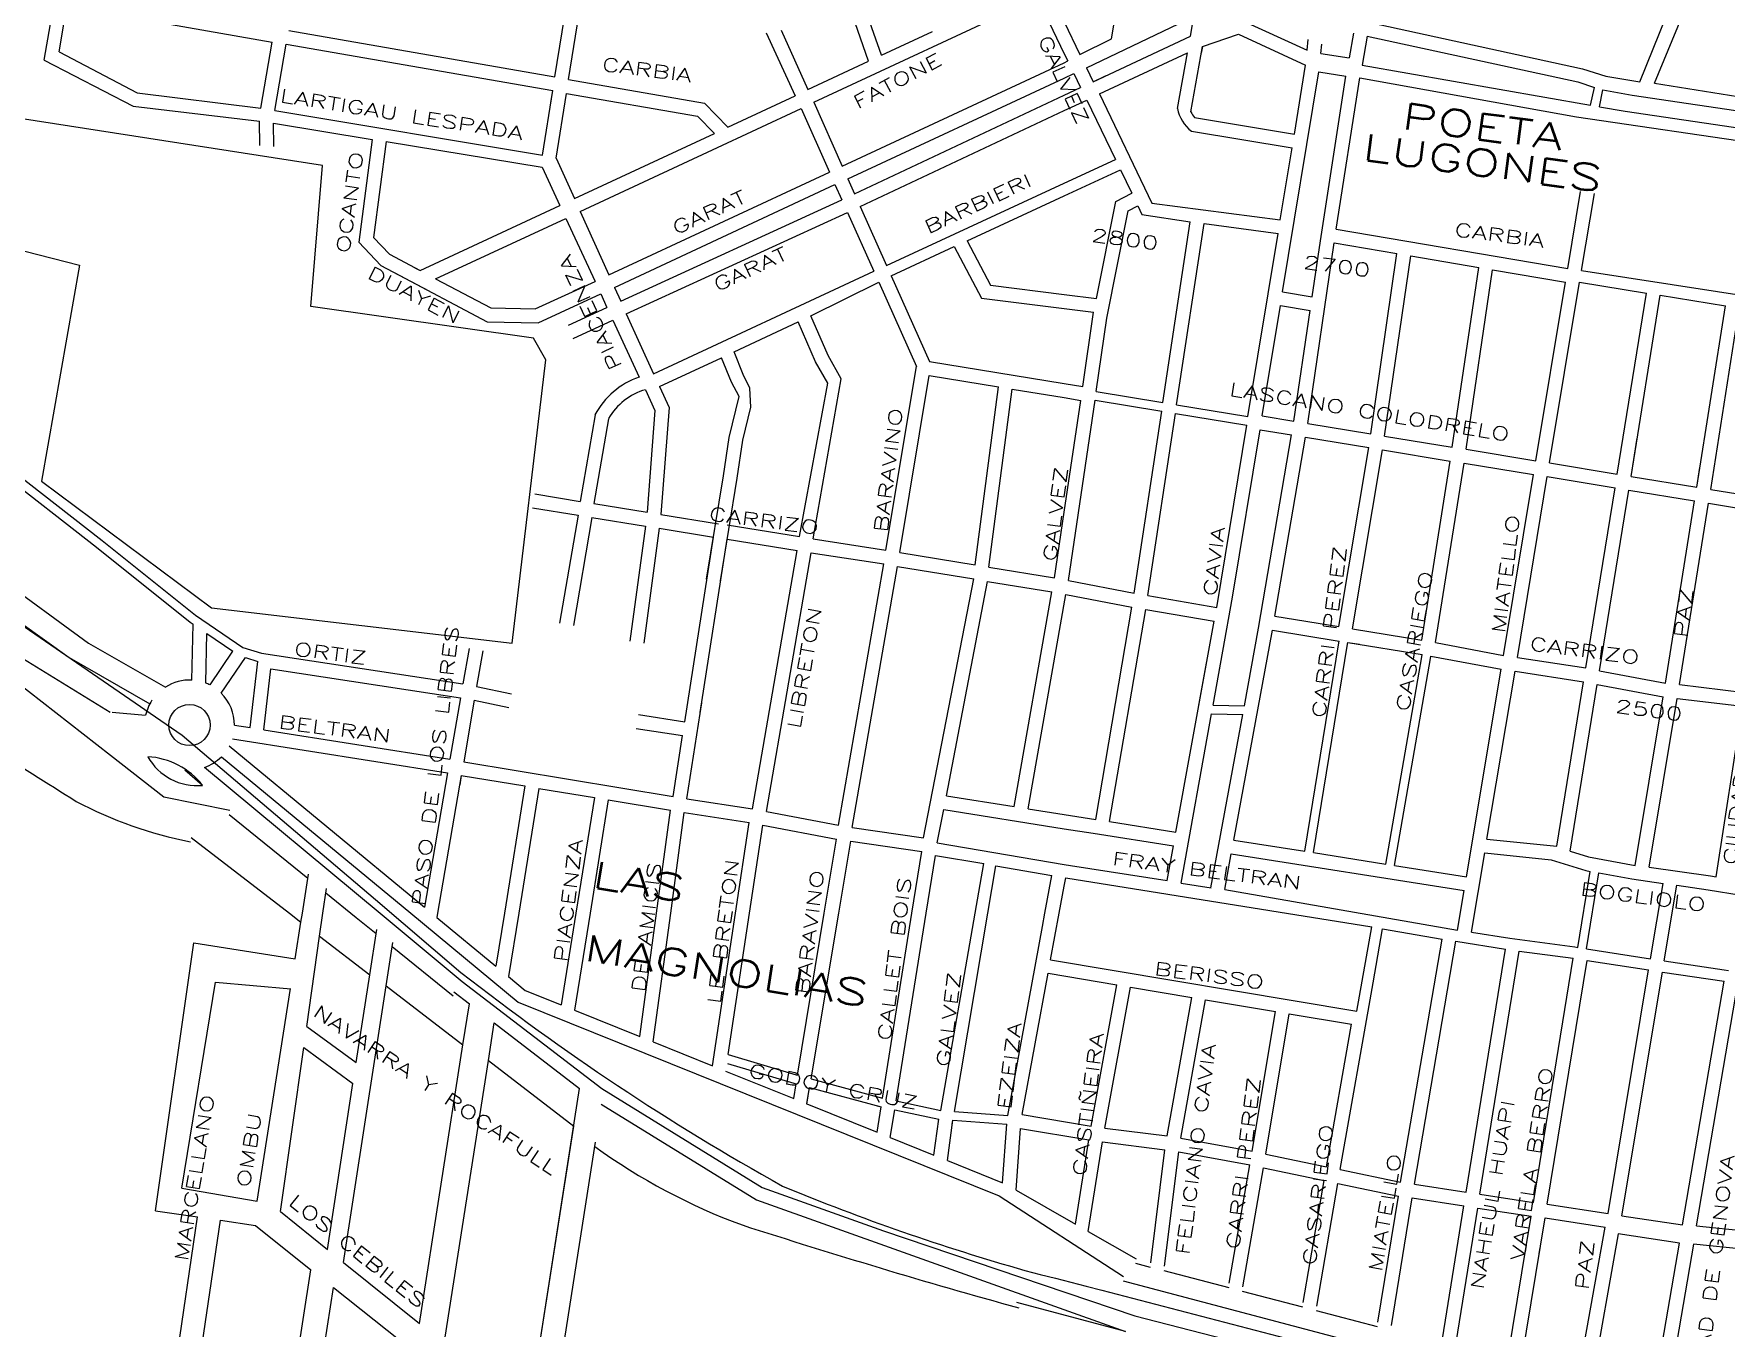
# Model space of a CAD drawing. Header units: millimetres. Extents: x 4375152 to 4409667, y 6523746 to 6549185.
# Drawn here: x 4383942 to 4385230, y 6529510 to 6530495 of the extents above; entities that cross this region are included whole.
import ezdxf

# ---------------------------------------------------------------- set-up
doc = ezdxf.new("R2010")
doc.units = ezdxf.units.MM
for name, color, linetype in [('FERROCARRIL', 252, 'VÍAS'), ('LINEA CALLE', 252, 'Continuous'), ('NOMBRE BARRIO', 8, 'Continuous'), ('NOMBRE CALLE', 252, 'Continuous')]:
    doc.layers.add(name, color=color, linetype=linetype)
doc.styles.add('ROMANS', font='romans')
doc.styles.add('S1', font='ROMANS')
doc.linetypes.add('VÍAS', pattern='A,3.81,[130,ltypeshp.shx,S=6.35,R=0,X=0,Y=0],3.81', length=7.62)

msp = doc.modelspace()

# ---------------------------------------------------------------- linework, layer by layer
at = {"layer": 'FERROCARRIL', "ltscale": 0.3, "transparency": 33554687, "flags": 128}
msp.add_lwpolyline([(4382736.5, 6530909.5, 0.007326), (4383105.8, 6530625.6), (4383401.7, 6530418.5), (4383678, 6530220.2), (4384055.4, 6529961), (4384202.4, 6529835.9), (4384267.5, 6529780.5, 0.038593), (4384512.2, 6529617.9, 0.028826), (4384696.6, 6529553.8, -0.002261), (4385070.4, 6529456, -0.003425), (4385638.4, 6529300.5, -0.012198), (4386349.8, 6529107.4), (4386818.2, 6528980.5)], format="xyb", dxfattribs=at)
at = {"layer": 'LINEA CALLE', "transparency": 33554687}
for p, q in [((4384762.6, 6530490.9), (4384777, 6530579)), ((4383961.6, 6530481), (4383967.5, 6530515.7)), ((4383967.5, 6530515.7), (4384123.9, 6530488.4)), ((4384339, 6530462.1), (4384348.2, 6530519.6)), ((4384349.4, 6530459.9), (4384358.8, 6530518.2)), ((4384535.9, 6530442.7), (4384706.2, 6530522.1)), ((4384577.7, 6530473.9), (4384563.5, 6530514.8)), ((4384587.4, 6530478.4), (4384574.4, 6530515.7)), ((4384706.2, 6530522.1), (4384726.6, 6530479.6)), ((4385164.5, 6530458.3), (4385189.8, 6530520.6)), ((4383950.4, 6530474.8), (4383955, 6530502.4)), ((4384136.4, 6530497.4), (4384339, 6530462.1)), ((4384511.2, 6530497.6), (4384531.5, 6530452.3)), ((4384726.6, 6530503.8), (4384738.5, 6530479)), ((4384743.4, 6530469), (4384825.3, 6530508)), ((4384822.6, 6530493.1), (4384825.3, 6530508)), ((4384859.7, 6530505.8), (4384911.4, 6530482.2)), ((4384959.3, 6530503.5), (4385120.9, 6530468.2)), ((4385175.8, 6530457.1), (4385196.6, 6530507.5)), ((4384115.2, 6530438.1), (4384123.9, 6530488.4)), ((4384125.8, 6530436.4), (4384134.5, 6530486.9)), ((4384134.5, 6530486.9), (4384337.3, 6530451.6)), ((4384499.8, 6530495.4), (4384521.7, 6530447.6)), ((4384587.4, 6530478.4), (4384626.4, 6530496.6)), ((4384738.5, 6530479), (4384762.6, 6530490.9)), ((4384748.5, 6530458.3), (4384822.6, 6530493.1)), ((4384823, 6530435.3), (4384831.9, 6530485)), ((4384831.1, 6530480.1), (4384832, 6530485.1)), ((4384831.9, 6530485), (4384859.1, 6530494.4)), ((4384859.1, 6530494.4), (4384910.3, 6530471)), ((4384911.4, 6530482.2), (4384912.1, 6530490.5)), ((4384921.9, 6530479.9), (4384922.5, 6530487)), ((4384946.7, 6530495.3), (4384943.4, 6530476.4)), ((4384957.1, 6530493.1), (4384953.2, 6530471)), ((4384957.1, 6530493.1), (4385117.5, 6530458.1)), ((4383950.4, 6530474.8), (4384017.9, 6530439.6)), ((4383961.6, 6530481), (4384021.1, 6530449.9)), ((4384531.5, 6530452.3), (4384577.7, 6530473.9)), ((4384557.6, 6530394.1), (4384726.6, 6530472.8)), ((4384726.6, 6530479.6), (4384729.2, 6530474.1)), ((4384726.6, 6530472.8), (4384729.2, 6530474.1)), ((4384753.3, 6530449), (4384820.3, 6530480.2)), ((4384812.7, 6530438), (4384820.3, 6530480.2)), ((4384921.9, 6530479.9), (4384943.4, 6530476.4)), ((4384349.4, 6530459.9), (4384452.7, 6530442)), ((4384561.8, 6530384.3), (4384726.6, 6530461.1)), ((4384726.6, 6530461.1), (4384733.9, 6530464.5)), ((4384733.9, 6530464.5), (4384739, 6530453.9)), ((4384743.4, 6530469), (4384748.5, 6530458.3)), ((4384748.5, 6530458.3), (4384758, 6530462.8)), ((4384892.8, 6530298.5), (4384920.3, 6530465.9)), ((4384901.7, 6530418.5), (4384910.3, 6530471)), ((4384921.5, 6530337.3), (4384941, 6530462.5)), ((4384933.6, 6530346.2), (4384951.6, 6530461.3)), ((4384951.6, 6530461.3), (4385116.4, 6530431.7)), ((4384953.2, 6530471), (4385127.2, 6530440.4)), ((4385120.9, 6530468.2), (4385138.7, 6530462.6)), ((4385138.7, 6530462.6), (4385164.5, 6530458.3)), ((4384021.1, 6530449.9), (4384115.2, 6530438.1)), ((4384329.5, 6530402.5), (4384337.3, 6530451.6)), ((4384335.8, 6530442.3), (4384337.3, 6530451.6)), ((4384339.9, 6530400.2), (4384347.8, 6530449.4)), ((4384347.8, 6530449.4), (4384447.5, 6530432.1)), ((4384470.6, 6530423.7), (4384521.7, 6530447.6)), ((4384566.9, 6530373), (4384726.6, 6530448)), ((4384726.6, 6530448), (4384739, 6530453.9)), ((4384753.3, 6530449), (4384793.2, 6530366)), ((4385117.5, 6530458.1), (4385130.1, 6530453.9)), ((4385127.2, 6530440.4), (4385130.1, 6530453.9)), ((4385133.8, 6530439.2), (4385136.5, 6530452.2)), ((4385136.5, 6530452.2), (4385158.7, 6530448.1)), ((4385158.7, 6530448.1), (4385298.8, 6530427.4)), ((4385175.8, 6530457.1), (4385300, 6530437.5)), ((4384017.9, 6530439.6), (4384114.2, 6530428.4)), ((4384125.8, 6530436.4), (4384329.5, 6530402.5)), ((4384452.7, 6530442), (4384470.6, 6530423.7)), ((4384459, 6530406.6), (4384526.3, 6530438)), ((4384526.3, 6530438), (4384548, 6530389.6)), ((4384535.9, 6530442.7), (4384557.6, 6530394.1)), ((4384571.3, 6530363.3), (4384726.6, 6530436.3)), ((4384726.6, 6530436.3), (4384743.8, 6530444.3)), ((4384743.8, 6530444.3), (4384765.6, 6530399)), ((4385133.8, 6530439.2), (4385153.4, 6530435.8)), ((4385153.4, 6530435.8), (4385297.1, 6530414.6)), ((4384162, 6530394.5), (4383920.5, 6530432)), ((4384114.5, 6530409.9), (4384114.2, 6530428.4)), ((4384125.1, 6530408.9), (4384124.7, 6530426.7)), ((4384124.7, 6530426.7), (4384200, 6530414.4)), ((4384447.5, 6530432.1), (4384460.3, 6530419)), ((4384823.4, 6530420.6), (4384900, 6530408)), ((4384825.8, 6530431), (4384901.7, 6530418.5)), ((4385116.4, 6530431.7), (4385278.2, 6530407.7)), ((4384200, 6530414.4), (4384189.7, 6530336.1)), ((4384210.5, 6530412.7), (4384200.9, 6530339.8)), ((4384210.5, 6530412.7), (4384329.3, 6530393.2)), ((4384353.9, 6530369.4), (4384460.3, 6530419)), ((4384891, 6530353.3), (4384900, 6530408)), ((4384153.3, 6530287.2), (4384162, 6530394.5)), ((4384339.9, 6530400.2), (4384353.9, 6530369.4)), ((4384358.1, 6530359.6), (4384459, 6530406.6)), ((4384726.6, 6530381), (4384765.6, 6530399)), ((4384329.3, 6530393.2), (4384342.7, 6530364.2)), ((4384380, 6530311.4), (4384548, 6530389.6)), ((4384561.8, 6530384.3), (4384566.9, 6530373)), ((4384591.3, 6530318.5), (4384726.6, 6530381)), ((4384726.6, 6530371.5), (4384769.3, 6530391.3)), ((4384769.3, 6530391.3), (4384777.9, 6530373.5)), ((4384384.4, 6530301.8), (4384552.1, 6530380)), ((4384389.1, 6530291.4), (4384557.3, 6530368.4)), ((4384552.1, 6530380), (4384557.3, 6530368.4)), ((4384652.6, 6530337.3), (4384726.6, 6530371.5)), ((4384765.8, 6530367.1), (4384777.9, 6530373.5)), ((4385109.8, 6530316.2), (4385119.5, 6530374.9)), ((4385120.3, 6530314.7), (4385130, 6530373.3)), ((4384236.4, 6530314.6), (4384342.7, 6530364.2)), ((4384358.1, 6530359.6), (4384380, 6530311.4)), ((4384393.3, 6530281.6), (4384561.7, 6530358.8)), ((4384561.7, 6530358.8), (4384581.7, 6530314.1)), ((4384571.3, 6530363.3), (4384591.3, 6530318.5)), ((4384751.2, 6530293.3), (4384765.8, 6530367.1)), ((4384759.1, 6530278.5), (4384775.3, 6530360)), ((4384775.3, 6530360), (4384782.6, 6530363.8)), ((4384782.6, 6530363.8), (4384785.7, 6530357.2)), ((4384785.7, 6530357.2), (4384822.4, 6530351.7)), ((4384793.2, 6530366), (4384891, 6530353.3)), ((4384248.2, 6530308.4), (4384347.3, 6530354.2)), ((4384347.3, 6530354.2), (4384369.5, 6530306.2)), ((4384801.6, 6530214.2), (4384822.4, 6530351.7)), ((4384812.1, 6530212.5), (4384833, 6530350.4)), ((4384833, 6530350.4), (4384889.3, 6530342.8)), ((4384866.4, 6530203.6), (4384889.3, 6530342.8)), ((4384933.6, 6530346.2), (4385109.8, 6530316.2)), ((4383910, 6530336), (4383977.2, 6530318.8)), ((4384189.7, 6530336.1), (4384206.6, 6530318.4)), ((4384200.9, 6530339.8), (4384213.1, 6530327)), ((4384594.9, 6530310.7), (4384642.9, 6530332.8)), ((4384642.9, 6530332.8), (4384663.6, 6530293.5)), ((4384652.6, 6530337.3), (4384670.4, 6530303.4)), ((4384912, 6530198.3), (4384932.1, 6530335.7)), ((4384915.2, 6530294.6), (4384921.5, 6530337.3)), ((4384932.1, 6530335.7), (4384979.8, 6530327.5)), ((4383977.2, 6530318.8), (4383948.2, 6530154.3)), ((4384206.6, 6530318.4), (4384242.9, 6530299.2)), ((4384213.1, 6530327), (4384236.5, 6530314.7)), ((4384232.4, 6530316.8), (4384236.4, 6530314.6)), ((4384959.8, 6530190.4), (4384979.8, 6530327.5)), ((4384970.3, 6530188.6), (4384990.3, 6530325.8)), ((4384990.3, 6530325.8), (4385042.1, 6530316.9)), ((4385021.9, 6530180.1), (4385042.1, 6530316.9)), ((4383569.2, 6530307.8), (4383969.2, 6530020.1)), ((4384216.6, 6530313.1), (4384287.4, 6530275.7)), ((4384248.2, 6530308.4), (4384290.1, 6530286.2)), ((4384324, 6530285.5), (4384369.5, 6530306.2)), ((4384414, 6530236), (4384581.7, 6530314.1)), ((4384533.8, 6530280.1), (4384585.5, 6530305.7)), ((4384585.5, 6530305.7), (4384614.2, 6530241.5)), ((4384594.9, 6530310.7), (4384624.1, 6530245.4)), ((4385032.4, 6530178.6), (4385052.6, 6530315.2)), ((4385052.6, 6530315.2), (4385108, 6530305.7)), ((4385085.5, 6530169.9), (4385108, 6530305.7)), ((4385096, 6530168.2), (4385118.8, 6530305.9)), ((4385118.8, 6530305.9), (4385169.6, 6530297.5)), ((4385120.3, 6530314.7), (4385337.1, 6530281)), ((4384326.3, 6530274.8), (4384373.8, 6530296.9)), ((4384373.8, 6530296.9), (4384378.5, 6530286.5)), ((4384384.4, 6530301.8), (4384389.1, 6530291.4)), ((4384663.6, 6530293.5), (4384726.6, 6530285.7)), ((4384670.4, 6530303.4), (4384726.6, 6530296.4)), ((4384726.6, 6530296.4), (4384751.2, 6530293.3)), ((4384892.8, 6530298.5), (4384915.2, 6530294.6)), ((4385147.4, 6530159.8), (4385169.6, 6530297.5)), ((4385157.9, 6530158), (4385180.1, 6530295.8)), ((4385180.1, 6530295.8), (4385229.7, 6530287.7)), ((4384322.7, 6530263.2), (4384153.3, 6530287.2)), ((4384290.1, 6530286.2), (4384324, 6530285.5)), ((4384349.3, 6530273.1), (4384378.5, 6530286.5)), ((4384393.3, 6530281.6), (4384414, 6530236)), ((4384546.8, 6530249.9), (4384533.8, 6530280.1)), ((4384726.6, 6530285.7), (4384748.9, 6530282.9)), ((4384740.7, 6530226.3), (4384748.9, 6530282.9)), ((4384750.9, 6530222.5), (4384759.1, 6530278.5)), ((4384877.3, 6530204), (4384891.1, 6530288)), ((4384891.1, 6530288), (4384913.7, 6530284.1)), ((4384901.4, 6530200.1), (4384913.7, 6530284.1)), ((4385208.1, 6530149.8), (4385229.7, 6530287.7)), ((4385218.6, 6530148), (4385240.2, 6530286)), ((4384287.4, 6530275.7), (4384326.3, 6530274.8)), ((4384352.8, 6530263), (4384383, 6530276.9)), ((4384383, 6530276.9), (4384403, 6530233.6)), ((4384475.4, 6530252.8), (4384524.2, 6530275.6)), ((4384537.3, 6530245.1), (4384524.2, 6530275.6)), ((4384332, 6530246.6), (4384322.7, 6530263.2)), ((4384482.3, 6530235.6), (4384475.4, 6530252.8)), ((4383684.8, 6530250.6), (4383983.9, 6530031)), ((4384306.5, 6530031), (4384332, 6530246.6)), ((4384418.6, 6530226.4), (4384465.7, 6530248.3)), ((4384473.3, 6530229.6), (4384465.7, 6530248.3)), ((4384546.6, 6530228.8), (4384537.3, 6530245.1)), ((4384556.9, 6530232.2), (4384546.8, 6530249.9)), ((4384590.9, 6530101.9), (4384614.2, 6530241.5)), ((4384624.1, 6530245.4), (4384726.6, 6530228.7)), ((4384479.1, 6530218.7), (4384473.3, 6530229.6)), ((4384487.2, 6530225), (4384482.3, 6530235.6)), ((4384525.1, 6530112.2), (4384546.6, 6530228.8)), ((4384535.6, 6530110.4), (4384556.9, 6530232.2)), ((4384601.4, 6530100), (4384623.8, 6530234.7)), ((4384623.8, 6530234.7), (4384676.5, 6530226.1)), ((4384726.6, 6530228.7), (4384740.7, 6530226.3)), ((4384407.9, 6530223.9), (4384415.1, 6530208.2)), ((4384418.6, 6530226.4), (4384425.9, 6530210.3)), ((4384471.5, 6530187.5), (4384479.1, 6530218.7)), ((4384488.1, 6530210.7), (4384487.2, 6530225)), ((4384658.9, 6530090.6), (4384676.5, 6530226.1)), ((4384669.3, 6530088.8), (4384687, 6530224.4)), ((4384687, 6530224.4), (4384726.6, 6530217.9)), ((4384726.6, 6530217.9), (4384739.3, 6530215.8)), ((4384726.6, 6530130.7), (4384739.3, 6530215.8)), ((4384729.7, 6530078.7), (4384750.1, 6530215.9)), ((4384750.1, 6530215.9), (4384800.8, 6530207.6)), ((4384750.9, 6530222.5), (4384801.6, 6530214.2)), ((4384369.5, 6530204.9), (4384358.2, 6530139)), ((4384379.8, 6530201.9), (4384368.7, 6530137.3)), ((4384415.1, 6530208.2), (4384409.2, 6530130.7)), ((4384425.9, 6530210.3), (4384419.7, 6530129.1)), ((4384482, 6530185.5), (4384488.1, 6530210.7)), ((4384779.7, 6530069.2), (4384800.8, 6530207.6)), ((4384790.2, 6530067.3), (4384811.3, 6530205.9)), ((4384811.3, 6530205.9), (4384865.5, 6530197)), ((4384812.1, 6530212.5), (4384866.4, 6530203.6)), ((4384877.3, 6530204), (4384901.4, 6530200.1)), ((4383876.4, 6530192.9), (4383990.2, 6530104.1)), ((4383880.7, 6530197.9), (4383994.3, 6530109.3)), ((4384842.7, 6530058.1), (4384865.5, 6530197)), ((4384854.7, 6530066), (4384875.7, 6530193.5)), ((4384874.5, 6530042.4), (4384899.6, 6530189.6)), ((4384875.7, 6530193.5), (4384899.6, 6530189.6)), ((4384912, 6530198.3), (4384959.8, 6530190.4)), ((4384970.3, 6530188.6), (4385021.9, 6530180.1)), ((4384467.2, 6530158.3), (4384471.5, 6530187.5)), ((4384477.7, 6530156.7), (4384482, 6530185.5)), ((4384886.8, 6530051.6), (4384910.1, 6530187.8)), ((4384910.1, 6530187.8), (4384958.3, 6530179.9)), ((4384935.5, 6530043.7), (4384958.3, 6530179.9)), ((4384946, 6530041.9), (4384968.8, 6530178.1)), ((4384968.8, 6530178.1), (4385020.3, 6530169.6)), ((4385032.4, 6530178.6), (4385085.5, 6530169.9)), ((4385158, 6530158), (4385162.7, 6530187.1)), ((4384998.8, 6530033.3), (4385020.3, 6530169.6)), ((4385009.2, 6530031.5), (4385030.9, 6530168.1)), ((4385030.9, 6530168.1), (4385083.8, 6530159.4)), ((4385096, 6530168.2), (4385147.4, 6530159.8)), ((4385208, 6530149.8), (4385210.4, 6530164.7)), ((4383948.2, 6530154.3), (4384077.7, 6530057.9)), ((4384454.3, 6530079.8), (4384467.2, 6530158.3)), ((4384464.9, 6530078.5), (4384477.7, 6530156.7)), ((4385060.8, 6530021.8), (4385083.6, 6530159.4)), ((4385071.4, 6530020.2), (4385094.1, 6530157.8)), ((4385083.8, 6530159.4), (4385083.8, 6530159.5)), ((4385094.1, 6530157.8), (4385145.8, 6530149.3)), ((4385123.5, 6530012.2), (4385145.8, 6530149.3)), ((4385157.9, 6530158), (4385208.1, 6530149.8)), ((4384323.6, 6530144.6), (4384358.2, 6530139)), ((4384368.7, 6530137.3), (4384409.2, 6530130.7)), ((4385134, 6530010.1), (4385156.3, 6530147.5)), ((4385156.3, 6530147.5), (4385206.3, 6530139.3)), ((4385184.1, 6530000.7), (4385206.3, 6530139.3)), ((4385194.7, 6529999.6), (4385216.8, 6530137.6)), ((4385216.8, 6530137.6), (4385266.7, 6530129.4)), ((4385218.6, 6530148), (4385268.6, 6530139.9)), ((4384321.9, 6530134.1), (4384356.6, 6530128.4)), ((4384356.6, 6530128.4), (4384342.5, 6530046.3)), ((4384367.1, 6530126.8), (4384353, 6530044.5)), ((4384367.1, 6530126.8), (4384407.8, 6530120.2)), ((4384367.1, 6530126.7), (4384368.6, 6530126.5)), ((4384419.7, 6530129.1), (4384463.4, 6530122)), ((4384719.1, 6530080.7), (4384726.6, 6530130.7)), ((4384407.8, 6530120.2), (4384396.1, 6530032.5)), ((4384418.3, 6530118.5), (4384406.7, 6530031.1)), ((4384418.3, 6530118.5), (4384459.7, 6530111.8)), ((4384437.8, 6529971.2), (4384459.7, 6530111.8)), ((4384470, 6530121.2), (4384525.1, 6530112.2)), ((4383990.2, 6530104.1), (4384061.5, 6530047.1)), ((4383994.3, 6530109.3), (4384065.5, 6530052.4)), ((4384449.5, 6529978.3), (4384470.1, 6530110.3)), ((4384470.1, 6530110.3), (4384523.3, 6530101.7)), ((4384489.4, 6529904.9), (4384523.3, 6530101.7)), ((4384500.1, 6529902.9), (4384534, 6530099.9)), ((4384534, 6530099.9), (4384589.2, 6530091.4)), ((4384535.6, 6530110.4), (4384590.9, 6530101.9)), ((4384601.4, 6530100), (4384658.9, 6530090.6)), ((4384554.7, 6529892.5), (4384589.2, 6530091.4)), ((4384565.3, 6529890.9), (4384599.7, 6530089.5)), ((4384599.7, 6530089.5), (4384657.7, 6530080)), ((4384669.3, 6530088.8), (4384719.1, 6530080.7)), ((4384619.6, 6529883), (4384657.8, 6530080)), ((4384636.9, 6529914.9), (4384668.2, 6530078.1)), ((4384668.2, 6530078.1), (4384717.1, 6530070.2)), ((4384729.7, 6530078.7), (4384779.7, 6530069.2)), ((4384688.5, 6529906.7), (4384717.1, 6530070.2)), ((4384699.1, 6529905.1), (4384727.8, 6530068.2)), ((4384726.6, 6530061.1), (4384727.8, 6530068.2)), ((4384727.8, 6530068.2), (4384778.1, 6530058.6)), ((4384790.2, 6530067.3), (4384842.7, 6530058.1)), ((4384839.9, 6529983.8), (4384854.7, 6530066)), ((4384844.3, 6530067.8), (4384844.3, 6530068.1)), ((4383880.8, 6530052.2), (4384000.5, 6529978.7)), ((4384061.5, 6530047.1), (4384063.8, 6530045.5)), ((4384065.5, 6530052.4), (4384101.5, 6530027.8)), ((4384077.7, 6530057.9), (4384306.5, 6530031)), ((4384750.5, 6529896.9), (4384778.1, 6530058.6)), ((4384761, 6529895.3), (4384788.6, 6530056.7)), ((4384788.6, 6530056.7), (4384840.6, 6530047.7)), ((4384825, 6529961.4), (4384840.6, 6530047.7)), ((4384886.8, 6530051.6), (4384935.5, 6530043.7)), ((4384062.6, 6530003), (4384063.8, 6530045.5)), ((4384073.2, 6530000.8), (4384074.2, 6530038.4)), ((4384074.2, 6530038.4), (4384093.9, 6530024.9)), ((4384855.6, 6529881.3), (4384885, 6530041)), ((4384863.7, 6529983.3), (4384874.5, 6530042.4)), ((4384885, 6530040.9), (4384935.8, 6530032.7)), ((4384946, 6530041.9), (4384998.8, 6530033.3)), ((4383983.9, 6530031), (4384042.6, 6529997.7)), ((4384076.5, 6529999.3), (4384093.9, 6530024.9)), ((4384101.5, 6530027.8), (4384115.6, 6530023.4)), ((4384115.6, 6530023.4), (4384268.9, 6530000.1)), ((4384273.6, 6530027), (4384268.9, 6530000.1)), ((4384284.1, 6530025.2), (4384279.4, 6529998.2)), ((4384909.8, 6529872.7), (4384935.6, 6530031.4)), ((4384916.4, 6529871.7), (4384942.2, 6530030.3)), ((4384935.6, 6530031.4), (4384935.8, 6530032.7)), ((4384942.2, 6530030.3), (4384942.4, 6530031.7)), ((4384942.4, 6530031.7), (4384999, 6530022.4)), ((4384942.4, 6530031.6), (4384951.2, 6530030.2)), ((4384971.3, 6529863), (4384998.7, 6530020.6)), ((4384998.7, 6530020.6), (4384999, 6530022.4)), ((4385005.3, 6530019.4), (4385005.6, 6530021.3)), ((4385005.6, 6530021.3), (4385059.2, 6530011.2)), ((4385009.2, 6530031.5), (4385060.8, 6530021.8)), ((4383917.5, 6530010.7), (4384000.7, 6529945.9)), ((4383969.2, 6530020.1), (4384030.7, 6529984.9)), ((4384085.1, 6529993.1), (4384103.6, 6530020.1)), ((4384103.6, 6530020.1), (4384112.9, 6530017.2)), ((4384107, 6529966.9), (4384112.9, 6530017.2)), ((4384117.5, 6529965.2), (4384122.9, 6530011.5)), ((4384122.9, 6530011.5), (4384267.1, 6529989.6)), ((4384811.6, 6529887.3), (4384834.8, 6530015.8)), ((4384839.9, 6529983.8), (4384845, 6530012.4)), ((4384977.9, 6529862), (4385005.3, 6530019.4)), ((4385032.7, 6529853.3), (4385059.2, 6530011.2)), ((4385048.3, 6529882), (4385069.8, 6530009.7)), ((4385069.8, 6530009.7), (4385121.8, 6530001.7)), ((4385071.4, 6530020.2), (4385123.5, 6530012.2)), ((4385134, 6530010.1), (4385184.1, 6530000.7)), ((4384269, 6530000.1), (4384268.9, 6530000.1)), ((4384279.4, 6529998.2), (4384279.4, 6529998.2)), ((4384279.4, 6529998.2), (4384306, 6529992.6)), ((4385101.4, 6529876.5), (4385121.8, 6530001.7)), ((4385111.6, 6529872.9), (4385132.2, 6529999.6)), ((4385132.2, 6529999.6), (4385182.4, 6529990.2)), ((4385194.7, 6529999.6), (4385244.3, 6529993.6)), ((4384267.1, 6529989.6), (4384259.1, 6529942.8)), ((4384277.6, 6529987.7), (4384269.6, 6529940.9)), ((4384277.6, 6529987.7), (4384303.8, 6529982.2)), ((4384439.4, 6529912.7), (4384450.8, 6529985.8)), ((4384839.9, 6529983.8), (4384863.7, 6529983.3)), ((4385161.1, 6529862), (4385182.4, 6529990.2)), ((4385171.7, 6529860.6), (4385193, 6529989.1)), ((4385193, 6529989.1), (4385242.7, 6529983.1)), ((4385222.6, 6529853.3), (4385242.7, 6529983.1)), ((4384002, 6529978.5), (4384027.5, 6529976.3)), ((4384002, 6529978.5), (4384027.5, 6529976.3)), ((4384402.5, 6529976.7), (4384437.8, 6529971.2)), ((4384815.6, 6529848.5), (4384838.7, 6529977.2)), ((4384838.1, 6529845), (4384862.5, 6529976.7)), ((4384838.7, 6529977.2), (4384862.5, 6529976.7)), ((4384093.5, 6529958.2), (4384257.2, 6529932.4)), ((4384095.2, 6529968.7), (4384107, 6529966.9)), ((4384117.5, 6529965.2), (4384259.1, 6529942.8)), ((4384400.9, 6529966.2), (4384436.1, 6529960.7)), ((4384428.9, 6529914.4), (4384436.1, 6529960.7)), ((4384000.7, 6529945.9), (4384041.4, 6529914.2)), ((4384085.2, 6529944.7), (4384229.3, 6529825.6)), ((4384085.2, 6529944.7), (4384229.3, 6529825.6)), ((4384091.2, 6529952.9), (4384239.7, 6529830.3)), ((4384057.4, 6529934.8), (4384070.8, 6529922.9)), ((4384072.3, 6529936.6), (4384206, 6529825.6)), ((4384257.2, 6529932.4), (4384239.7, 6529830.3)), ((4384267.7, 6529930.4), (4384249.7, 6529825.6)), ((4384267.7, 6529930.4), (4384266.5, 6529923.2)), ((4384267.7, 6529930.4), (4384316.2, 6529922.4)), ((4384269.6, 6529940.9), (4384428.9, 6529914.4)), ((4384316.2, 6529922.4), (4384300.6, 6529825.6)), ((4384326.7, 6529920.6), (4384311.4, 6529825.6)), ((4384326.7, 6529920.6), (4384369, 6529913.6)), ((4384041.4, 6529914.2), (4384091.5, 6529903.9)), ((4384369, 6529913.6), (4384355, 6529825.6)), ((4384379.5, 6529911.8), (4384365.8, 6529825.6)), ((4384379.5, 6529911.8), (4384426.9, 6529903.9)), ((4384439.4, 6529912.7), (4384489.4, 6529904.9)), ((4384636.9, 6529914.9), (4384688.5, 6529906.7)), ((4384699.1, 6529905.1), (4384726.6, 6529900.7)), ((4384416.3, 6529825.6), (4384426.9, 6529903.9)), ((4384427.1, 6529825.6), (4384437.4, 6529902.2)), ((4384437.4, 6529902.2), (4384486.9, 6529894.5)), ((4384476.4, 6529825.6), (4384486.9, 6529894.5)), ((4384487.1, 6529825.6), (4384497.3, 6529892.6)), ((4384497.3, 6529892.6), (4384553.3, 6529881.9)), ((4384500.1, 6529902.9), (4384554.7, 6529892.5)), ((4384630, 6529879.1), (4384634.9, 6529904.4)), ((4384634.9, 6529904.4), (4384726.6, 6529889.9)), ((4384726.6, 6529900.7), (4384750.5, 6529896.9)), ((4384761, 6529895.3), (4384811.6, 6529887.3)), ((4384062.1, 6529883.3), (4384137, 6529825.6)), ((4384543.9, 6529825.6), (4384553.3, 6529881.9)), ((4384555, 6529825.6), (4384564.1, 6529880.3)), ((4384564.1, 6529880.3), (4384618.2, 6529872.5)), ((4384565.3, 6529890.9), (4384619.6, 6529883)), ((4384630, 6529879.1), (4384726.6, 6529862.6)), ((4384726.6, 6529889.9), (4384748.7, 6529886.4)), ((4384748.7, 6529886.4), (4384809.7, 6529876.8)), ((4384855.6, 6529881.3), (4384909.8, 6529872.7)), ((4385048.3, 6529882), (4385101.4, 6529876.5)), ((4384610.7, 6529825.6), (4384618.2, 6529872.5)), ((4384621.5, 6529825.6), (4384628.5, 6529869.6)), ((4384628.5, 6529869.6), (4384665.3, 6529863.3)), ((4384804.9, 6529850.5), (4384809.7, 6529876.8)), ((4384848.7, 6529843.7), (4384853.7, 6529870.8)), ((4384853.7, 6529870.8), (4385031, 6529842.8)), ((4384916.4, 6529871.7), (4384971.3, 6529863)), ((4385036.5, 6529811.1), (4385046.6, 6529871.5)), ((4385046.6, 6529871.5), (4385097.2, 6529866.2)), ((4385097.2, 6529866.2), (4385123.5, 6529858.1)), ((4385111.6, 6529872.9), (4385125.6, 6529868.5)), ((4385125.6, 6529868.5), (4385161.1, 6529862)), ((4384146.8, 6529825.6), (4384151.4, 6529855.3)), ((4384658.8, 6529825.6), (4384665.3, 6529863.3)), ((4384668.4, 6529825.6), (4384674.5, 6529861.7)), ((4384674.5, 6529861.7), (4384717.2, 6529854.4)), ((4384711.9, 6529825.6), (4384717.2, 6529854.4)), ((4384726.6, 6529862.6), (4384731.3, 6529861.8)), ((4384731.3, 6529861.8), (4384804.9, 6529850.5)), ((4384977.9, 6529862), (4385032.7, 6529853.3)), ((4385117.5, 6529799.5), (4385126.9, 6529857.4)), ((4385123.5, 6529858.1), (4385126.9, 6529857.4)), ((4385124.1, 6529798.5), (4385133.5, 6529856.3)), ((4385133.5, 6529856.3), (4385158.6, 6529851.7)), ((4385171.7, 6529860.6), (4385218.3, 6529854)), ((4385218.3, 6529854), (4385222.6, 6529853.3)), ((4384162.4, 6529825.6), (4384165.1, 6529844.3)), ((4384722.8, 6529825.6), (4384726.6, 6529846.2)), ((4384722.8, 6529825.6), (4384726.6, 6529846.2)), ((4384726.6, 6529846.2), (4384727.7, 6529852.6)), ((4384727.7, 6529852.6), (4384960.6, 6529815.3)), ((4384815.6, 6529848.5), (4384838.3, 6529845)), ((4384848.7, 6529843.7), (4385025.9, 6529812.8)), ((4385025.9, 6529812.8), (4385031, 6529842.8)), ((4385158.6, 6529851.7), (4385182.3, 6529848.3)), ((4385172.7, 6529790.9), (4385182.3, 6529848.3)), ((4385183.2, 6529789.3), (4385192.9, 6529846.9)), ((4385192.9, 6529846.9), (4385216.7, 6529843.5)), ((4385216.7, 6529843.5), (4385241.8, 6529839.4)), ((4384137, 6529825.6), (4384145.7, 6529818.9)), ((4384141.4, 6529790.8), (4384145.7, 6529818.9)), ((4384145.7, 6529818.9), (4384146.8, 6529825.6)), ((4384159.9, 6529808), (4384162.4, 6529825.6)), ((4384206, 6529825.6), (4384268.4, 6529773.7)), ((4384229.3, 6529825.6), (4384311.1, 6529758)), ((4384229.3, 6529825.6), (4384311.1, 6529758)), ((4384249.7, 6529825.6), (4384249.1, 6529822.4)), ((4384249.1, 6529822.4), (4384294.1, 6529785.3)), ((4384300.6, 6529825.6), (4384294.1, 6529785.3)), ((4384311.4, 6529825.6), (4384303.6, 6529777.4)), ((4384355, 6529825.6), (4384343.8, 6529755.8)), ((4384365.8, 6529825.6), (4384354, 6529751.7)), ((4384403.6, 6529731.7), (4384416.3, 6529825.6)), ((4384413.8, 6529727.6), (4384427.1, 6529825.6)), ((4384458.8, 6529709.5), (4384476.4, 6529825.6)), ((4384470.9, 6529718), (4384487.1, 6529825.6)), ((4384523.5, 6529702.4), (4384543.9, 6529825.6)), ((4384534, 6529699.5), (4384555, 6529825.6)), ((4384588.2, 6529684.8), (4384610.7, 6529825.6)), ((4384598.7, 6529682.7), (4384621.5, 6529825.6)), ((4384632.7, 6529675.4), (4384658.8, 6529825.6)), ((4384643, 6529674.7), (4384668.4, 6529825.6)), ((4384683.7, 6529671.7), (4384710, 6529815.6)), ((4384710, 6529815.6), (4384711.9, 6529825.6)), ((4384716.2, 6529790.2), (4384722.8, 6529825.6)), ((4384949.2, 6529751.1), (4384960.6, 6529815.3)), ((4384035.1, 6529599.2), (4384064.1, 6529803)), ((4384064.1, 6529803), (4384141.4, 6529790.8)), ((4384150.1, 6529739.4), (4384159.9, 6529808)), ((4384159.9, 6529808), (4384198.1, 6529778.6)), ((4384198.1, 6529778.6), (4384203.4, 6529813.2)), ((4384210.6, 6529770.4), (4384215.7, 6529803.3)), ((4384961.6, 6529772.5), (4384968.9, 6529813.8)), ((4384968.9, 6529813.8), (4385014.2, 6529805.9)), ((4384982.6, 6529620.9), (4385014.2, 6529805.9)), ((4384993.1, 6529619.4), (4385024.7, 6529804.2)), ((4385024.7, 6529804.2), (4385062.3, 6529798.3)), ((4385036.5, 6529811.1), (4385065.7, 6529806.5)), ((4385065.7, 6529806.5), (4385115.2, 6529799.9)), ((4384716.2, 6529790.2), (4384949.2, 6529751.1)), ((4385032.4, 6529613.4), (4385062.3, 6529798.3)), ((4385042.9, 6529611.7), (4385072.8, 6529796.8)), ((4385072.8, 6529796.8), (4385114, 6529791.3)), ((4385083.6, 6529605.5), (4385114, 6529791.3)), ((4385094.2, 6529604.2), (4385124.5, 6529789.7)), ((4385115.2, 6529799.9), (4385117.5, 6529799.5)), ((4385124.1, 6529798.5), (4385172.7, 6529790.9)), ((4385124.5, 6529789.7), (4385171.3, 6529782.4)), ((4385183.2, 6529789.3), (4385228.9, 6529782.6)), ((4384187.8, 6529712), (4384198.1, 6529778.6)), ((4384303.6, 6529777.4), (4384316.4, 6529766.9)), ((4384694.6, 6529672.3), (4384714.4, 6529779.9)), ((4384714.3, 6529779.9), (4384766.6, 6529771.1)), ((4385140.4, 6529597.2), (4385171.3, 6529782.4)), ((4385150.8, 6529595.4), (4385181.9, 6529780.8)), ((4385169.8, 6529773.4), (4385171.3, 6529782.4)), ((4385181.9, 6529780.8), (4385228.7, 6529773.9)), ((4385228.9, 6529782.6), (4385232.1, 6529781.9)), ((4384055.1, 6529616.4), (4384080.6, 6529773.2)), ((4384080.6, 6529773.2), (4384138.1, 6529768.1)), ((4384112.5, 6529606.6), (4384137.8, 6529768.2)), ((4384178.1, 6529559.9), (4384210.6, 6529770.4)), ((4384210.6, 6529770.4), (4384269, 6529725.5)), ((4384262.1, 6529765.7), (4384273.9, 6529756.6)), ((4384268.4, 6529773.7), (4384374.6, 6529692.2)), ((4384316.4, 6529766.9), (4384343.8, 6529755.8)), ((4384747, 6529663.5), (4384766.6, 6529771.1)), ((4384757.6, 6529662), (4384777.1, 6529769.3)), ((4384777.1, 6529769.3), (4384823.7, 6529761.5)), ((4384936.5, 6529630.5), (4384961.6, 6529772.5)), ((4385197, 6529588.4), (4385228.7, 6529773.9)), ((4385207.8, 6529587.6), (4385239.4, 6529773.7)), ((4384269, 6529725.5), (4384273.9, 6529756.6)), ((4384311.1, 6529758), (4384677, 6529610.5)), ((4384354, 6529751.7), (4384403.6, 6529731.7)), ((4384804.8, 6529656.2), (4384823.7, 6529761.5)), ((4384815.3, 6529654.4), (4384834.2, 6529759.7)), ((4384834.2, 6529759.7), (4384887.3, 6529750.8)), ((4384869.6, 6529644.5), (4384887.3, 6529750.8)), ((4384150.1, 6529739.4), (4384187.8, 6529712)), ((4384288.4, 6529713.6), (4384292.8, 6529742.1)), ((4384292.8, 6529742.1), (4384357.8, 6529692.2)), ((4384880, 6529642.3), (4384897.8, 6529749)), ((4384897.8, 6529749), (4384945.2, 6529741.1)), ((4384926.1, 6529632.7), (4384945.2, 6529741.1)), ((4384235.8, 6529513.4), (4384269, 6529725.5)), ((4384413.8, 6529727.6), (4384458.8, 6529709.5)), ((4384130.1, 6529598.7), (4384147.8, 6529723.4)), ((4384147.8, 6529723.4), (4384185.3, 6529696.1)), ((4384226.7, 6529319.9), (4384288.4, 6529713.6)), ((4384288.4, 6529713.6), (4384353.3, 6529663.6)), ((4384470.2, 6529711.3), (4384520.7, 6529696.2)), ((4384470.9, 6529718), (4384522.5, 6529702.6)), ((4384468.8, 6529705.4), (4384520.7, 6529684.5)), ((4384522.5, 6529702.6), (4384523.5, 6529702.4)), ((4384534, 6529699.5), (4384588.2, 6529684.8)), ((4384165.8, 6529569.8), (4384185.3, 6529696.1)), ((4384294.8, 6529290.2), (4384357.8, 6529692.2)), ((4384374.6, 6529692.2), (4384496.8, 6529616.8)), ((4384520.7, 6529696.2), (4384522.5, 6529695.7)), ((4384520.7, 6529684.5), (4384522.5, 6529695.7)), ((4384520.7, 6529684.5), (4384522.5, 6529695.7)), ((4384530.8, 6529680.5), (4384532.8, 6529692.9)), ((4384530.8, 6529680.4), (4384532.8, 6529692.9)), ((4384532.8, 6529692.9), (4384587.2, 6529678.2)), ((4384374.3, 6529680.3), (4384492.4, 6529607.6)), ((4384530.8, 6529680.5), (4384584.1, 6529659)), ((4384584.1, 6529659), (4384587.2, 6529678.2)), ((4384584.1, 6529659), (4384587.2, 6529678.2)), ((4384584.3, 6529679), (4384585, 6529678.8)), ((4384588.2, 6529684.8), (4384588.2, 6529684.9)), ((4384588.2, 6529684.8), (4384588.2, 6529684.9)), ((4384594.2, 6529654.9), (4384597.6, 6529676.1)), ((4384594.2, 6529654.9), (4384597.6, 6529676.1)), ((4384597.6, 6529676.1), (4384631.1, 6529668.9)), ((4384598.7, 6529682.7), (4384632.6, 6529675.4)), ((4384632.6, 6529675.4), (4384632.7, 6529675.4)), ((4384643, 6529674.7), (4384683.7, 6529671.7)), ((4384297.8, 6529309.2), (4384353.3, 6529663.6)), ((4384627.3, 6529641.6), (4384631.1, 6529668.9)), ((4384637.8, 6529637.3), (4384641.8, 6529668.1)), ((4384641.4, 6529665), (4384641.9, 6529668.1)), ((4384641.8, 6529668.1), (4384682.9, 6529665.1)), ((4384679.6, 6529620.5), (4384682.9, 6529665.1)), ((4384683.3, 6529671.8), (4384683.4, 6529671.9)), ((4384689.9, 6529614.9), (4384693.3, 6529661.8)), ((4384693.3, 6529661.8), (4384745.2, 6529653.1)), ((4384694.6, 6529672.3), (4384747, 6529663.5)), ((4384757.6, 6529662), (4384804.8, 6529656.2)), ((4384594.2, 6529654.9), (4384627.3, 6529641.6)), ((4384735.1, 6529589), (4384745.2, 6529653.1)), ((4384744.9, 6529583.3), (4384755.8, 6529651.5)), ((4384755.8, 6529651.5), (4384803.2, 6529645.6)), ((4384815.3, 6529654.4), (4384869.6, 6529644.5)), ((4384637.8, 6529637.3), (4384679.6, 6529620.5)), ((4384792.4, 6529559.6), (4384803.2, 6529645.6)), ((4384802.8, 6529556.9), (4384813.7, 6529643.9)), ((4384813.7, 6529643.9), (4384867.8, 6529634)), ((4384880, 6529642.3), (4384926.1, 6529632.7)), ((4384852.2, 6529544), (4384867.8, 6529634)), ((4384862.6, 6529541.3), (4384878.2, 6529631.8)), ((4384878.2, 6529631.8), (4384924.4, 6529622.2)), ((4384908.3, 6529529.4), (4384924.4, 6529622.2)), ((4384936.5, 6529630.5), (4384982.6, 6529620.9)), ((4384055.1, 6529616.4), (4384112.5, 6529606.6)), ((4384496.8, 6529616.8), (4384589, 6529583.9)), ((4384677, 6529610.5), (4384771.7, 6529549.1)), ((4384689.9, 6529614.9), (4384735.1, 6529589)), ((4384918.7, 6529526.7), (4384934.8, 6529620)), ((4384934.8, 6529620), (4384980.9, 6529610.4)), ((4384965.3, 6529514.5), (4384980.9, 6529610.4)), ((4384975.6, 6529511.8), (4384991.4, 6529608.9)), ((4384991.4, 6529608.9), (4385030.8, 6529602.9)), ((4384993.1, 6529619.4), (4385032.4, 6529613.4)), ((4385042.9, 6529611.7), (4385083.6, 6529605.5)), ((4384035.1, 6529599.2), (4384066.9, 6529594.5)), ((4384130.1, 6529598.7), (4384165.8, 6529569.8)), ((4384492.4, 6529607.6), (4384773.1, 6529507.3)), ((4385014.5, 6529501.7), (4385030.8, 6529602.9)), ((4385024.8, 6529499), (4385041.3, 6529601.1)), ((4385041.3, 6529601.1), (4385082, 6529595)), ((4385094.2, 6529604.2), (4385140.4, 6529597.2)), ((4384031.4, 6529352.4), (4384066.9, 6529594.5)), ((4384067.2, 6529474.6), (4384084.4, 6529591.9)), ((4384084.4, 6529591.9), (4384111, 6529587.9)), ((4384111, 6529587.9), (4384153.3, 6529554.3)), ((4384589, 6529583.9), (4384780.2, 6529519.3)), ((4384744.9, 6529583.3), (4384781.2, 6529562.6)), ((4385064.4, 6529488.7), (4385082, 6529595)), ((4385074.7, 6529486), (4385092.5, 6529593.7)), ((4385092.5, 6529593.7), (4385138.2, 6529586.8)), ((4385118.2, 6529474.6), (4385138.2, 6529586.8)), ((4385150.8, 6529595.4), (4385197, 6529588.4)), ((4385207.8, 6529587.7), (4385247.1, 6529583.7)), ((4385077.5, 6529568), (4385078.3, 6529572.9)), ((4385088, 6529566.3), (4385088.8, 6529571.2)), ((4385203.9, 6529576.6), (4385203.9, 6529576.6)), ((4384178.1, 6529559.9), (4384235.8, 6529513.4)), ((4384139.3, 6529464.9), (4384153.3, 6529554.3)), ((4384158.2, 6529462.4), (4384170.5, 6529540.7)), ((4384170.5, 6529540.7), (4384232.3, 6529491.6)), ((4384773.1, 6529507.3), (4384690.5, 6529529.4)), ((4384780.2, 6529519.3), (4385226.2, 6529404.7))]:
    msp.add_line(p, q, dxfattribs=at)
for points in [[(4384920.3, 6530465.9), (4384941, 6530462.5)], [(4384151, 6529852), (4384091, 6529900.5)], [(4384187.7, 6529822.2), (4384164.6, 6529840.9)], [(4384203, 6529809.9), (4384187.7, 6529822.2)], [(4384261.6, 6529762.4), (4384215.2, 6529799.9)], [(4384369.7, 6529651.3), (4384272.2, 6529028.4), (4384321.8, 6529011), (4384380.4, 6529426.7)], [(4385194.7, 6529574.6), (4385148.2, 6529581.6), (4385128, 6529468.6), (4385174.6, 6529456.4), (4385194.7, 6529574.6)], [(4385245.4, 6529569.8), (4385205.4, 6529573.8), (4385185, 6529453.7), (4385230.5, 6529441.9), (4385245.4, 6529569.8)], [(4384780.7, 6529559.2), (4384792, 6529556.3)], [(4384771.3, 6529545.8), (4385228.5, 6529424.8)], [(4384802.3, 6529553.6), (4384851.8, 6529540.7)], [(4384862.1, 6529538), (4384907.8, 6529526.1)], [(4384918.2, 6529523.4), (4384964.8, 6529511.2)]]:
    msp.add_lwpolyline(points, dxfattribs=at)
at = {"layer": 'LINEA CALLE', "transparency": 33554687, "flags": 128}
for points in [[(4383809.3, 6529822.2), (4383823.9, 6529910.7, -0.503345), (4383908.2, 6529952.1, -0.003855), (4383974.6, 6529910.7, 0.072402), (4384061.6, 6529879.9)], [(4384369.3, 6529648, 0.068364), (4384481.4, 6529588.4, 0.010051), (4384692, 6529525.2, -3.188788)]]:
    msp.add_lwpolyline(points, format="xyb", dxfattribs=at)
at = {"layer": 'LINEA CALLE', "transparency": 33554687}
msp.add_circle((4384060.9, 6529968.8), 15.7, dxfattribs=at)
for centre, radius, start, end in [((4384841.2, 6530443.5), 29, 190.826, 232.1212), ((4384836.4, 6530440.9), 14.5, 202.6172, 222.7474), ((4384423.6, 6530175.5), 61.6, 109.5262, 151.5459), ((4384421.8, 6530177.1), 48.9, 106.544, 149.3616), ((4384060.9, 6529968.8), 34.2, 87.2296, 122.436), ((4384060.9, 6529968.8), 34.2, 62.9932, 69.041), ((4384060.9, 6529968.8), 34.2, 146.6227, 167.4462), ((4384060.9, 6529968.8), 34.2, 359.8064, 45.0919), ((4384025.6, 6529887.1), 57.7, 38.3148, 86.4962), ((4384066.8, 6529966), 43.3, 209.4752, 275.3358), ((4384060.9, 6529968.8), 34.2, 289.4435, 315.0758), ((4384060.9, 6529968.8), 34.2, 289.4435, 315.0758), ((4384060.9, 6529968.8), 34.2, 264.115, 264.1685)]:
    msp.add_arc(centre, radius, start, end, dxfattribs=at)

# ---------------------------------------------------------------- texts
at = {"layer": 'NOMBRE BARRIO', "transparency": 33554687, "style": 'S1', "width": 1.5}
for s, rotation, p in [('POETA ', 352.2928, (4384982.5, 6530422.5)), ('LUGONES', 352.2928, (4384952.5, 6530399)), ('LAS ', 350.5957, (4384366.4, 6529845.5)), ('LAS ', 350.5957, (4384366.4, 6529845.5)), ('MAGNOLIAS', 350.5957, (4384360.1, 6529789.8))]:
    msp.add_text(s, height=20, rotation=rotation, dxfattribs=at).set_placement(p)
at = {"layer": 'NOMBRE CALLE', "transparency": 33554687, "style": 'ROMANS', "width": 1.5}
for s, rotation, p in [('GALVEZ', 294.6056, (4384706.4, 6530490.7)), ('CARBIA', 352.5491, (4384374.2, 6530466.9)), ('FATONE', 27.8972, (4384569.3, 6530437.3)), ('LARTIGAU LESPADA', 351.0613, (4384129.1, 6530443.1)), ('OCANTO', 81.9367, (4384182.4, 6530327.3)), ('BARBIERI', 25.1707, (4384623.1, 6530342.3)), ('GARAT', 25.1152, (4384431.2, 6530341.7)), ('2800', 352.5491, (4384746.6, 6530336.9)), ('CARBIA', 352.5491, (4385023, 6530341.1)), ('GARAT', 25.1152, (4384462.5, 6530298.4)), ('DUAYEN', 332.2504, (4384195.3, 6530309.5)), ('PIACENZA', 114.908, (4384390.4, 6530241.9)), ('2700', 352.5491, (4384908, 6530316.4)), ('LASCANO COLODRELO', 350.6488, (4384851.5, 6530219.8)), ('BARAVINO', 82.7298, (4384591.7, 6530114.9)), ('GALVEZ', 82.7298, (4384720.3, 6530092.7)), ('CARRIZO', 352.5491, (4384455.6, 6530124.8)), ('MIATELLO', 82.7298, (4385061.9, 6530038.1)), ('CAVIA', 82.7298, (4384842.2, 6530066.3)), ('CARRI PEREZ', 82.7298, (4384925, 6529973.6)), ('CASARIEGO', 80.1959, (4384988.8, 6529978.5)), ('PAZ', 82.7298, (4385200.7, 6530034.6)), ('LIBRETON', 79.9768, (4384525.7, 6529965.3)), ('CIUDAD DE GENOVA', 82.7298, (4385237.9, 6529861.7)), ('PASO DE LOS LIBRES', 83.051, (4384240.1, 6529830.5)), ('CARRIZO', 352.5491, (4385080.2, 6530025.9)), ('ORTIZ', 352.5491, (4384139.8, 6530022)), ('2500', 352.5491, (4385145.4, 6529978.5)), ('BELTRAN', 352.5491, (4384128, 6529966.5)), ('PIACENZA', 82.7298, (4384348.3, 6529787.8)), ('FRAY BELTRAN', 352.5491, (4384762.6, 6529862.4)), ('DE AMICIS', 82.7298, (4384407.3, 6529764.9)), ('LE BRETON', 82.7298, (4384465, 6529756)), ('BARAVINO', 82.7298, (4384531.9, 6529763.3)), ('CALLET BOIS ', 82.7298, (4384594.4, 6529728)), ('BOGLIOLO', 352.5491, (4385118.6, 6529839.3)), ('GALVEZ', 82.7298, (4384639, 6529708.1)), ('BERISSO', 352.5491, (4384794.5, 6529778.7)), ('NAVARRA Y ROCAFULL', 326.2677, (4384153.8, 6529748.1)), ('EZEIZA', 82.7298, (4384685.8, 6529675.8)), ('CASTIÑEIRA', 82.7298, (4384742.8, 6529625.1)), ('FELICIANO CAVIA', 82.7298, (4384821.5, 6529565.1)), ('GODOY CRUZ', 348.9991, (4384485.5, 6529701.3)), ('CARRI PEREZ', 82.7298, (4384859.6, 6529569.4)), ('VARELA BERRO', 81.2617, (4385076.2, 6529560.7)), ('MARCELLANO', 80.7655, (4384059.5, 6529560.3)), ('NAHEUL HUAPI', 80.6608, (4385045.6, 6529538.7)), ('OMBU', 80.502, (4384106.5, 6529616.3)), ('CASARIEGO', 82.7298, (4384917.8, 6529557.1)), ('MIATELLO', 80.1285, (4384968, 6529552.3)), ('CIUDAD DE GENOVA', 82.7298, (4385212, 6529448.1)), ('LOS CEBILES', 321.1761, (4384135.5, 6529604.9)), ('PAZ', 82.7298, (4385125.4, 6529538.5))]:
    msp.add_text(s, height=10, rotation=rotation, dxfattribs=at).set_placement(p)

doc.saveas('drawing.dxf')
